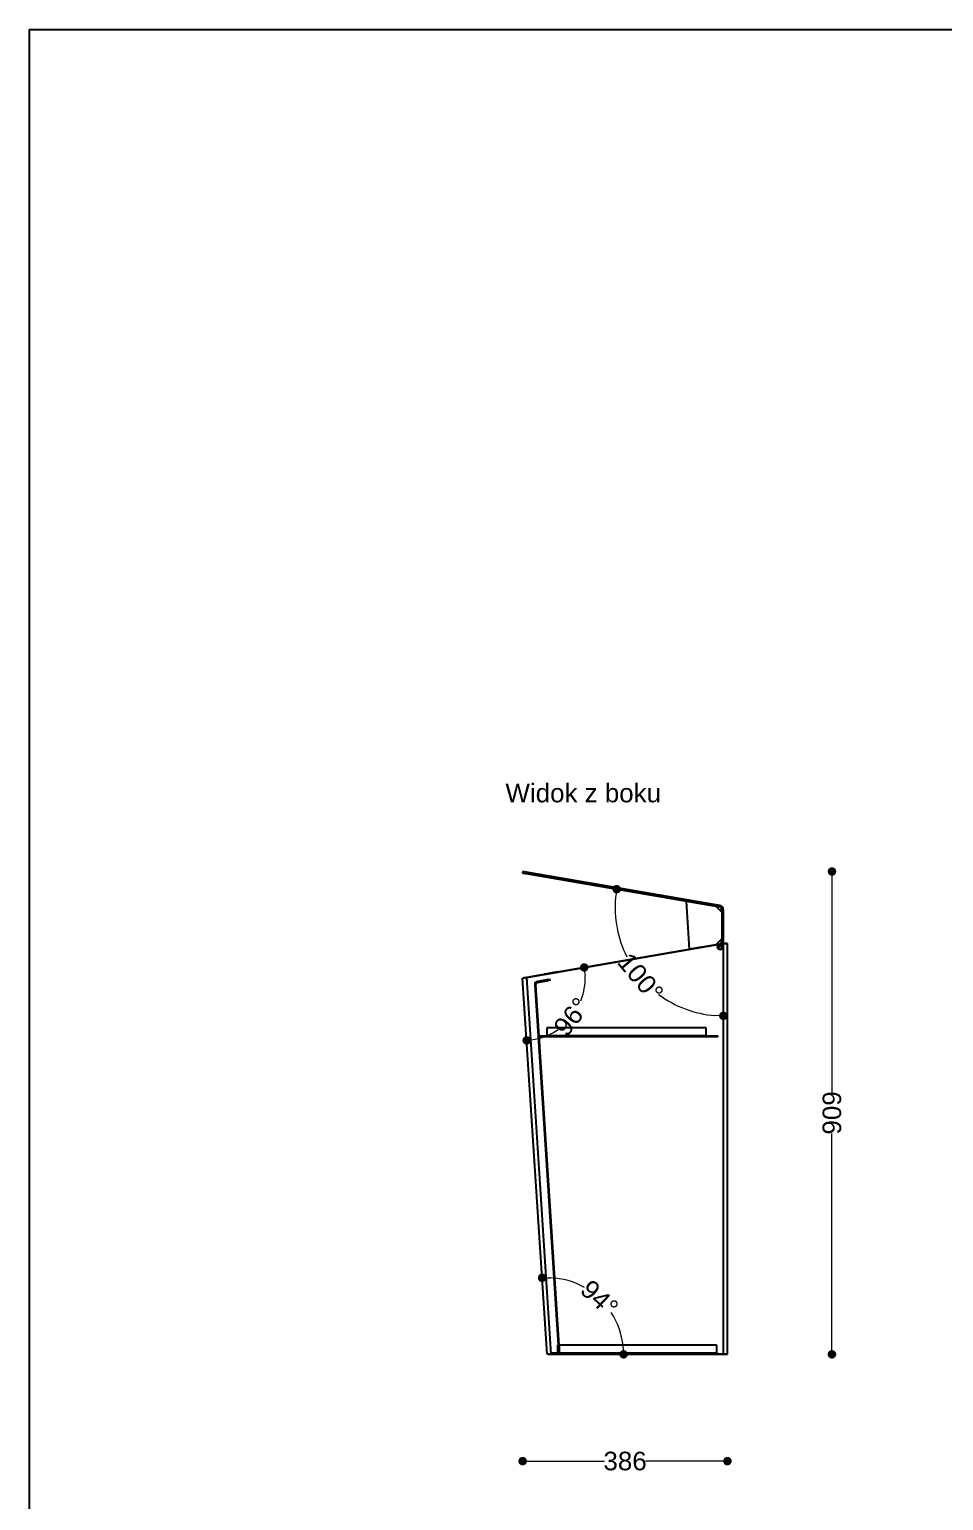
# Model space of a CAD drawing. Header units: millimetres. Extents: x 10366 to 23682, y 24552 to 29690.
# Drawn here: x 10366 to 12089, y 26914 to 29685 of the extents above; entities that cross this region are included whole.
import ezdxf

# ---------------------------------------------------------------- set-up
doc = ezdxf.new("R2010")
doc.units = ezdxf.units.MM
doc.header["$LTSCALE"] = 3
doc.layers.add('DomyÅ›lny', color=7, linetype='Continuous')
doc.styles.get("Standard").update_dxf_attribs({"font": 'arial.ttf'})
doc.dimstyles.new('MATEUSZ', dxfattribs={"dimtxt": 35, "dimasz": 16, "dimexe": 0.18, "dimexo": 0.0625, "dimgap": 0.09, "dimtad": 0, "dimdec": 0, "dimdsep": 46, "dimtxsty": 'Standard', "dimblk": 'DOT', "dimcen": 0.09, "dimse1": 1, "dimse2": 1, "dimadec": 0, "dimazin": 0, "dimtfac": 1, "dimtdec": 0, "dimtofl": 0, "dimtmove": 0, "dimatfit": 3, "dimfxl": 1, "dimtolj": 1, "dimtzin": 0, "dimlwd": 9, "dimlwe": 9, "dimarcsym": 0})

# ---------------------------------------------------------------- blocks, each defined once
blk = doc.blocks.new('_Dot')
at = {"color": 0, "linetype": 'ByBlock', "lineweight": -2}
blk.add_line((-0.5, 0), (-1, 0), dxfattribs=at)
at = {"color": 0, "linetype": 'ByBlock', "const_width": 0.5}
blk.add_lwpolyline([(-0.25, 0, 1), (0.25, 0, 1)], format="xyb", close=True, dxfattribs=at)
blk = doc.blocks.new('*D52')
at = {"color": 0, "lineweight": 9, "transparency": 16777216}
for p, q in [((11878.7, 28082.5), (11878.7, 27682.5)), ((11878.7, 27205), (11878.7, 27605))]:
    blk.add_line(p, q, dxfattribs=at)
at = {"layer": 'Defpoints', "color": 0, "transparency": 16777216}
for p in [(11296.3, 28098.5), (11681.7, 27189), (11878.7, 27189)]:
    blk.add_point(p, dxfattribs=at)
at = {"color": 0, "lineweight": 9, "transparency": 16777216, "xscale": 16, "yscale": 16, "zscale": 16}
for p, rotation in [((11878.7, 28098.5), 90), ((11878.7, 27189), 270)]:
    blk.add_blockref('_Dot', p, dxfattribs=dict(at, rotation=rotation))
at = {"color": 0, "transparency": 16777216, "insert": (11878.7, 27643.7), "char_height": 35, "attachment_point": 5, "rotation": 90}
blk.add_mtext('\\A1;909', dxfattribs=at)
blk = doc.blocks.new('*D63')
at = {"color": 0, "lineweight": 9, "transparency": 16777216}
for start, end in [(60.6469, 87.3569), (6.3525, 33.0625)]:
    blk.add_arc((11341.7, 27189), 144.4, start, end, dxfattribs=at)
at = {"layer": 'Defpoints', "color": 0, "transparency": 16777216}
for p in [(11295.8, 27897.8), (11465.2, 27263.9), (11341.7, 27189), (11349.5, 27189), (11674, 27189)]:
    blk.add_point(p, dxfattribs=at)
at = {"color": 0, "lineweight": 9, "transparency": 16777216, "xscale": 16, "yscale": 16, "zscale": 16}
for p, rotation in [((11332.4, 27333.1), 180.5331067210407), ((11486.1, 27189), 273.1762388187797)]:
    blk.add_blockref('_Dot', p, dxfattribs=dict(at, rotation=rotation))
at = {"color": 0, "transparency": 16777216, "insert": (11440.5, 27294.4), "char_height": 35, "attachment_point": 5, "rotation": 316.8547}
blk.add_mtext('\\A1;94°', dxfattribs=at)
blk = doc.blocks.new('*D64')
at = {"color": 0, "lineweight": 9, "transparency": 16777216}
for start, end in [(338.7249, 1.9576), (281.5002, 304.7329)]:
    blk.add_arc((11295.8, 27897.8), 117.8, start, end, dxfattribs=at)
at = {"layer": 'Defpoints', "color": 0, "transparency": 16777216}
for p in [(11674, 27962.8), (11295.8, 27897.8), (11303.5, 27899.1), (11364.5, 27802.2), (11341.7, 27189)]:
    blk.add_point(p, dxfattribs=at)
at = {"color": 0, "lineweight": 9, "transparency": 16777216, "xscale": 16, "yscale": 16, "zscale": 16}
for p, rotation in [((11411.8, 27917.7), 95.85303802609168), ((11303.4, 27780.3), 187.604756011643)]:
    blk.add_blockref('_Dot', p, dxfattribs=dict(at, rotation=rotation))
at = {"color": 0, "transparency": 16777216, "insert": (11388.2, 27824.9), "char_height": 35, "attachment_point": 5, "rotation": 51.7289}
blk.add_mtext('\\A1;96°', dxfattribs=at)
blk = doc.blocks.new('*D65')
at = {"color": 0, "lineweight": 9, "transparency": 16777216}
for start, end in [(174.7469, 206.9859), (233.2656, 265.5046)]:
    blk.add_arc((11674, 28030.5), 204, start, end, dxfattribs=at)
at = {"layer": 'Defpoints', "color": 0, "transparency": 16777216}
for p in [(11305.6, 28093.8), (11666.8, 28031.8), (11674, 27962.8), (11486.9, 27949.2), (11674, 27189)]:
    blk.add_point(p, dxfattribs=at)
at = {"color": 0, "lineweight": 9, "transparency": 16777216, "xscale": 16, "yscale": 16, "zscale": 16}
for p, rotation in [((11472.9, 28065.1), 82.4992301013662), ((11674, 27826.6), 357.7523214007193)]:
    blk.add_blockref('_Dot', p, dxfattribs=dict(at, rotation=rotation))
at = {"color": 0, "transparency": 16777216, "insert": (11518, 27899.1), "char_height": 35, "attachment_point": 5, "rotation": 310.1258}
blk.add_mtext('\\A1;100°', dxfattribs=at)
blk = doc.blocks.new('*D66')
at = {"color": 0, "lineweight": 9, "transparency": 16777216}
for p, q in [((11311.8, 26987.8), (11450, 26987.8)), ((11665.7, 26987.8), (11527.5, 26987.8))]:
    blk.add_line(p, q, dxfattribs=at)
at = {"layer": 'Defpoints', "color": 0, "transparency": 16777216}
for p in [(11295.8, 27897.8), (11681.7, 27189), (11681.7, 26987.8)]:
    blk.add_point(p, dxfattribs=at)
at = {"color": 0, "lineweight": 9, "transparency": 16777216, "xscale": 16, "yscale": 16, "zscale": 16, "rotation": 180}
blk.add_blockref('_Dot', (11295.8, 26987.8), dxfattribs=at)
at = {"color": 0, "lineweight": 9, "transparency": 16777216, "xscale": 16, "yscale": 16, "zscale": 16}
blk.add_blockref('_Dot', (11681.7, 26987.8), dxfattribs=at)
at = {"color": 0, "transparency": 16777216, "insert": (11488.8, 26987.8), "char_height": 35, "attachment_point": 5}
blk.add_mtext('\\A1;386', dxfattribs=at)

msp = doc.modelspace()

# ---------------------------------------------------------------- linework, layer by layer
msp.add_lwpolyline([(10366.2, 24552.5), (10366.2, 29684.6), (13995, 29684.6), (13995, 24552.5)], close=True)
at = {"layer": 'DomyÅ›lny'}
for p, q in [((11296.3, 28098.5), (11295.8, 28095.5)), ((11306.1, 28096.8), (11305.6, 28093.8)), ((11305.6, 28093.8), (11666.8, 28031.8)), ((11667.3, 28034.7), (11306.1, 28096.8)), ((11610.5, 27952), (11604.7, 28042.5)), ((11610.5, 27952), (11604.7, 28042.5)), ((11671, 28021.8), (11659.8, 28033)), ((11671, 28021.8), (11659.8, 28033)), ((11671, 28026.8), (11671, 27966.7)), ((11674, 27966.7), (11674, 28026.8)), ((11303.5, 27899.1), (11674, 27962.8)), ((11674, 27962.8), (11303.5, 27899.1)), ((11666.8, 27961.7), (11313.8, 27900.9)), ((11671, 27971.7), (11659.8, 27960.5)), ((11671, 27971.7), (11659.8, 27960.5)), ((11674, 27189), (11674, 27962.8)), ((11681.7, 27189), (11681.7, 27962.8)), ((11659.8, 27960.5), (11610.5, 27952)), ((11659.8, 27960.5), (11610.5, 27952)), ((11345.4, 27905.4), (11345.2, 27906.4)), ((11359.7, 27908.9), (11359.9, 27907.9)), ((11359.7, 27908.9), (11359.9, 27907.9)), ((11361.5, 27909.2), (11361.7, 27908.2)), ((11341.7, 27189), (11295.8, 27897.8)), ((11349.5, 27189), (11303.5, 27899.1)), ((11318.6, 27885.2), (11362.6, 27206)), ((11364.6, 27206), (11320.6, 27885.3)), ((11344.7, 27895), (11323.5, 27891.4)), ((11323.8, 27889.4), (11345, 27893)), ((11345, 27893), (11344.7, 27895)), ((11341.6, 27804), (11341.6, 27789)), ((11641.6, 27804), (11341.6, 27804)), ((11641.6, 27789), (11641.6, 27804)), ((11326.8, 27789), (11663.6, 27789)), ((11326.8, 27789), (11327, 27787)), ((11663.6, 27787), (11327, 27787)), ((11641.6, 27789), (11341.6, 27789)), ((11663.6, 27787), (11663.6, 27789)), ((11343.8, 27189), (11349.5, 27189)), ((11362.4, 27191), (11349.5, 27191)), ((11349.5, 27191), (11349.5, 27189)), ((11663.6, 27189), (11349.5, 27189)), ((11349.5, 27189), (11674, 27189)), ((11674, 27189), (11349.5, 27189)), ((11361.7, 27206), (11361.7, 27191)), ((11661.7, 27206), (11361.7, 27206)), ((11661.7, 27191), (11361.7, 27191)), ((11362.4, 27191), (11663.6, 27191)), ((11362.6, 27206), (11362.6, 27191)), ((11362.6, 27191), (11364.6, 27191)), ((11364.6, 27206), (11364.6, 27191)), ((11661.7, 27191), (11661.7, 27206)), ((11663.6, 27189), (11663.6, 27191)), ((11663.6, 27189), (11679.7, 27189))]:
    msp.add_line(p, q, dxfattribs=at)
for points in [[(11295.8, 28095.5, 0), (11295.8, 28095.5, 0), (11295.8, 28095.5, 0), (11295.8, 28095.5, 0), (11295.8, 28095.5, 0), (11295.8, 28095.5, 0), (11295.8, 28095.5, 0), (11295.8, 28095.5, 0), (11295.8, 28095.5, 0), (11295.8, 28095.5, 0), (11295.8, 28095.5, 0), (11295.8, 28095.5, 0), (11295.8, 28095.5, 0), (11295.8, 28095.5, 0), (11295.8, 28095.5, 0), (11296.1, 28095.5, 0), (11297, 28095.3, 0), (11305.6, 28093.8, 0)], [(11306.1, 28096.8, 0), (11296.3, 28098.5, 0)], [(11674, 27962.8, 0), (11679.5, 27962.8, 0), (11681.2, 27962.8, 0), (11681.6, 27962.8, 0), (11681.7, 27962.8, 0), (11681.7, 27962.8, 0), (11681.7, 27962.8, 0), (11681.7, 27962.8, 0), (11681.7, 27962.8, 0), (11681.7, 27962.8, 0), (11681.7, 27962.8, 0), (11681.7, 27962.8, 0), (11681.7, 27962.8, 0), (11681.7, 27962.8, 0), (11681.7, 27962.8, 0), (11681.7, 27962.8, 0), (11681.7, 27962.8, 0), (11681.7, 27962.8, 0), (11681.7, 27962.8, 0)], [(11679.7, 27962.8, 0), (11679.7, 27962.8, 0), (11679.7, 27962.8, 0), (11679.7, 27962.8, 0), (11679.7, 27962.8, 0), (11679.7, 27962.8, 0), (11679.7, 27962.8, 0), (11679.7, 27962.8, 0), (11679.7, 27962.8, 0), (11679.7, 27962.8, 0), (11679.7, 27962.8, 0), (11679.7, 27962.8, 0), (11679.7, 27962.8, 0), (11679.6, 27962.8, 0), (11678.1, 27962.8, 0), (11674, 27962.8, 0)], [(11295.8, 27897.8, 0), (11295.8, 27897.8, 0), (11295.8, 27897.8, 0), (11295.8, 27897.8, 0), (11295.8, 27897.8, 0), (11295.8, 27897.8, 0), (11295.8, 27897.8, 0), (11295.8, 27897.8, 0), (11295.8, 27897.8, 0), (11295.8, 27897.8, 0), (11295.8, 27897.8, 0), (11295.8, 27897.8, 0), (11295.8, 27897.8, 0), (11296, 27897.8, 0), (11298, 27898.2, 0), (11303.5, 27899.1, 0)], [(11303.5, 27899.1, 0), (11297.8, 27898.1, 0)], [(11344.7, 27895, 0), (11348.5, 27895.7, 0)], [(11348.5, 27893.6, 0), (11345, 27893, 0)], [(11349.5, 27189, 0), (11341.7, 27189, 0)], [(11343.7, 27189, 0), (11343.7, 27189, 0), (11343.7, 27189, 0), (11343.7, 27189, 0), (11343.7, 27189, 0), (11343.7, 27189, 0), (11343.7, 27189, 0), (11343.7, 27189, 0), (11343.7, 27189, 0), (11343.7, 27189, 0), (11343.7, 27189, 0), (11343.7, 27189, 0), (11343.8, 27189, 0), (11344.3, 27189, 0), (11349.5, 27189, 0)], [(11679.7, 27189, 0), (11679.7, 27189, 0), (11679.7, 27189, 0), (11679.7, 27189, 0), (11679.7, 27189, 0), (11679.7, 27189, 0), (11679.7, 27189, 0), (11679.7, 27189, 0), (11679.7, 27189, 0), (11679.7, 27189, 0), (11679.7, 27189, 0), (11679.7, 27189, 0), (11679.7, 27189, 0), (11679.6, 27189, 0), (11678.1, 27189, 0), (11674, 27189, 0)], [(11674, 27189, 0), (11679.5, 27189, 0), (11681.2, 27189, 0), (11681.6, 27189, 0), (11681.7, 27189, 0), (11681.7, 27189, 0), (11681.7, 27189, 0), (11681.7, 27189, 0), (11681.7, 27189, 0), (11681.7, 27189, 0), (11681.7, 27189, 0), (11681.7, 27189, 0), (11681.7, 27189, 0), (11681.7, 27189, 0), (11681.7, 27189, 0), (11681.7, 27189, 0), (11681.7, 27189, 0), (11681.7, 27189, 0), (11681.7, 27189, 0)]]:
    msp.add_polyline3d(points, dxfattribs=at)
for points in [[(11347.5, 27906.8, 0), (11338.8, 27905.3, 0), (11336.6, 27904.9, 0), (11336.2, 27904.8, 0), (11336.2, 27904.8, 0), (11336.2, 27904.8, 0), (11336.2, 27904.8, 0), (11336.2, 27904.8, 0), (11336.2, 27904.8, 0), (11336.2, 27904.8, 0), (11336.2, 27904.8, 0), (11336.2, 27904.8, 0), (11336.2, 27904.8, 0), (11336.2, 27904.8, 0), (11336.2, 27904.8, 0), (11336.2, 27904.8, 0), (11336.2, 27904.8, 0), (11336.2, 27904.8, 0), (11336.2, 27904.8, 0), (11336.2, 27904.8, 0), (11336.2, 27904.8, 0), (11336.2, 27904.8, 0), (11336.2, 27904.8, 0), (11336.3, 27904.9, 0), (11336.6, 27904.9, 0), (11339.5, 27905.4, 0), (11351.4, 27907.4, 0), (11360.9, 27909.1, 0), (11361.5, 27909.2, 0), (11361.5, 27909.2, 0), (11361.5, 27909.2, 0), (11361.5, 27909.2, 0), (11361.5, 27909.2, 0), (11361.5, 27909.2, 0), (11361.5, 27909.2, 0), (11361.5, 27909.2, 0), (11361.5, 27909.2, 0), (11361.5, 27909.2, 0), (11361.5, 27909.2, 0), (11361.5, 27909.2, 0), (11361.5, 27909.2, 0), (11361.5, 27909.2, 0), (11361.5, 27909.2, 0), (11361.5, 27909.2, 0), (11361.5, 27909.2, 0), (11361.4, 27909.2, 0), (11361.1, 27909.1, 0), (11358, 27908.6, 0)], [(11350.2, 27907.2, 0), (11357.6, 27908.5, 0), (11359.4, 27908.8, 0), (11359.7, 27908.9, 0), (11359.7, 27908.9, 0), (11359.7, 27908.9, 0), (11359.7, 27908.9, 0), (11359.7, 27908.9, 0), (11359.7, 27908.9, 0), (11359.7, 27908.9, 0), (11359.7, 27908.9, 0), (11359.7, 27908.9, 0), (11359.7, 27908.9, 0), (11359.7, 27908.9, 0), (11359.7, 27908.9, 0), (11359.7, 27908.9, 0), (11359.7, 27908.9, 0), (11359.7, 27908.9, 0), (11359.7, 27908.9, 0), (11359.6, 27908.9, 0), (11359.4, 27908.8, 0), (11356.8, 27908.4, 0), (11346.3, 27906.6, 0), (11338.5, 27905.2, 0), (11338, 27905.2, 0), (11338, 27905.2, 0), (11338, 27905.2, 0), (11338, 27905.2, 0), (11338, 27905.2, 0), (11338, 27905.2, 0), (11338, 27905.2, 0), (11338, 27905.2, 0), (11338, 27905.2, 0), (11338, 27905.2, 0), (11338, 27905.2, 0), (11338, 27905.2, 0), (11338, 27905.2, 0), (11338, 27905.2, 0), (11338, 27905.2, 0), (11338, 27905.2, 0), (11338, 27905.2, 0), (11338, 27905.2, 0), (11338.1, 27905.2, 0), (11338.3, 27905.2, 0), (11340.9, 27905.6, 0)]]:
    msp.add_polyline3d(points, close=True, dxfattribs=at)
for radius in [5, 3, 3]:
    msp.add_circle((11668.2, 27955.9), radius, dxfattribs=at)
for centre, radius, start, end in [((11665.9, 28026.8), 5.02, 0, 80.2516), ((11665.9, 28026.8), 8.02, 0, 80.2516), ((11665.9, 27966.7), 5.02, 279.7745, 0), ((11665.9, 27966.7), 8.02, 329.4449, 0), ((11324.5, 27885.6), 5.89, 99.7745, 183.7091), ((11324.5, 27885.6), 3.89, 99.7745, 183.7091)]:
    msp.add_arc(centre, radius, start, end, dxfattribs=at)

# ---------------------------------------------------------------- texts
msp.add_text('Widok z boku', height=34.962).set_placement((11263.4, 28228.8))

# ---------------------------------------------------------------- dimensions: what is measured, and where the dimension line sits
dim = msp.add_linear_dim(base=(11878.7352, 27189.0097), p1=(11296.2803, 28098.4802), p2=(11681.7274, 27189.0097), angle=90, dimstyle='MATEUSZ')
dim.commit()
dim.dimension.update_dxf_attribs({"geometry": '*D52', "text_midpoint": (11878.7352, 27643.7449)})
for base, line1, line2, picture, middle in [((11486.9, 27949.2), ((11674, 27189), (11674, 27962.8)), ((11305.6, 28093.8), (11666.8, 28031.8)), '*D65', (11518, 27899.1)), ((11364.5, 27802.2), ((11674, 27962.8), (11303.5, 27899.1)), ((11341.7, 27189), (11295.8, 27897.8)), '*D64', (11388.2, 27824.9)), ((11465.2, 27263.9), ((11674, 27189), (11349.5, 27189)), ((11341.7, 27189), (11295.8, 27897.8)), '*D63', (11440.5, 27294.4))]:
    dim = msp.add_angular_dim_2l(base=base, line1=line1, line2=line2, dimstyle='MATEUSZ')
    dim.commit()
    dim.dimension.update_dxf_attribs({"geometry": picture, "text_midpoint": middle})
dim = msp.add_linear_dim(base=(11681.7, 26987.8), p1=(11295.8, 27897.8), p2=(11681.7, 27189), dimstyle='MATEUSZ')
dim.commit()
dim.dimension.update_dxf_attribs({"geometry": '*D66', "text_midpoint": (11488.8, 26987.8)})

doc.saveas('drawing.dxf')
